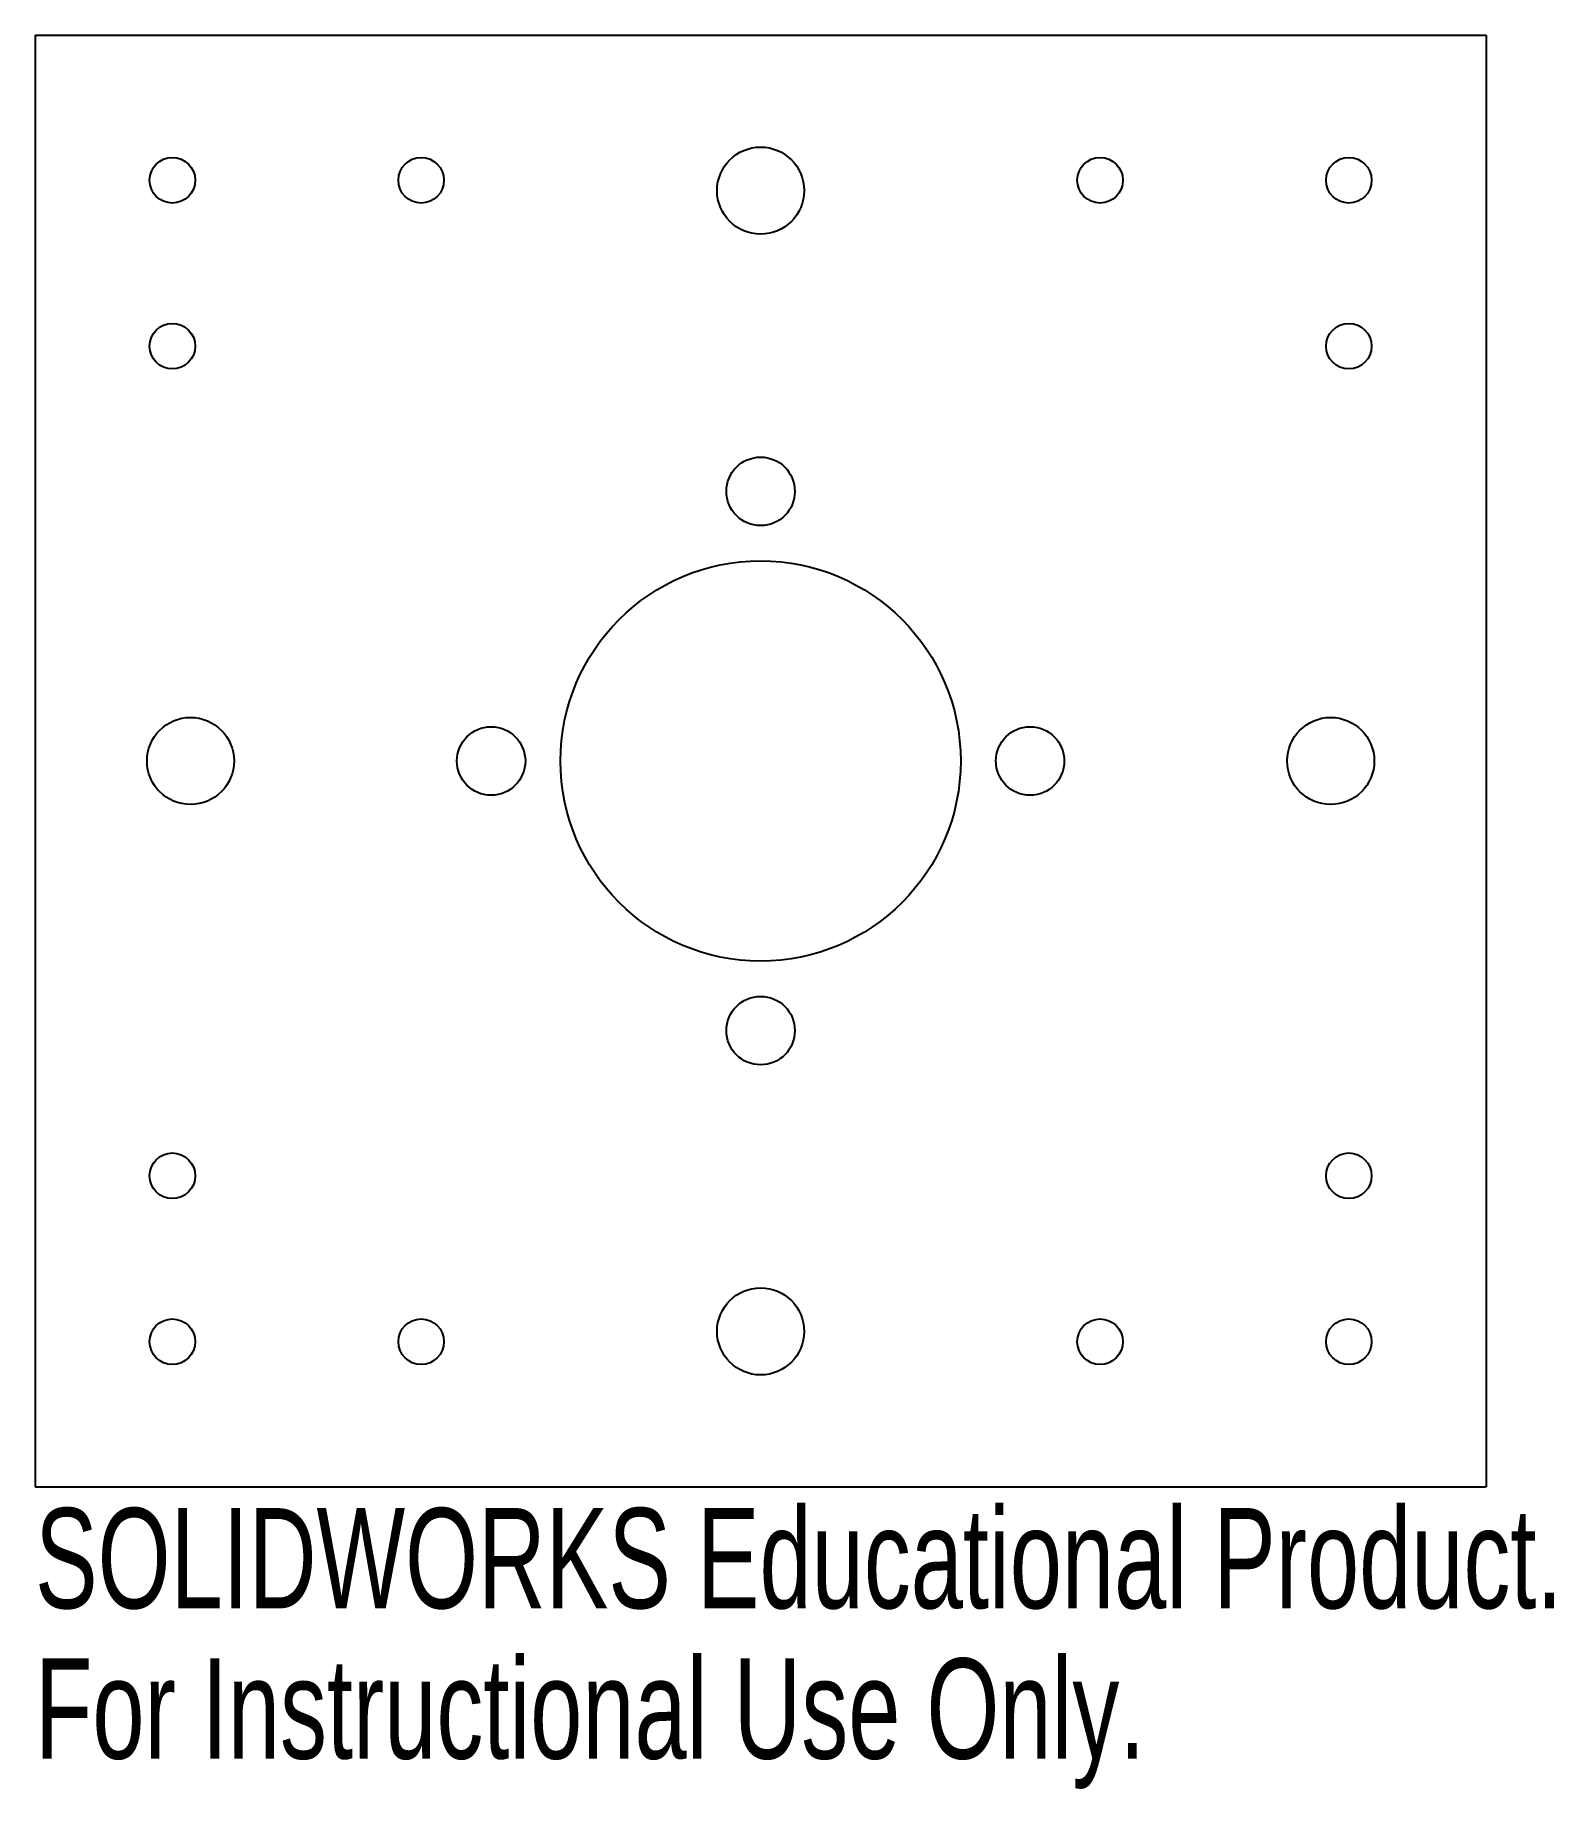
# Model space of a CAD drawing. Header units: millimetres. Extents: x -35 to 38.3, y -49.6 to 35.
import ezdxf

# ---------------------------------------------------------------- set-up
doc = ezdxf.new("R2010")
doc.units = ezdxf.units.MM
doc.styles.add('SLDTEXTSTYLE0', font='TXT', dxfattribs={"width": 0.7})

msp = doc.modelspace()

# ---------------------------------------------------------------- linework, layer by layer
at = {"color": 7, "linetype": 'Continuous', "lineweight": 25}
for p, q in [((-35, 35), (35, 35)), ((-35, 35), (-35, -35)), ((35, 35), (35, -35)), ((-35, -35), (35, -35))]:
    msp.add_line(p, q, dxfattribs=at)
for centre, radius in [((0, 27.5), 2.1), ((-28.375, 28), 1.1), ((-16.375, 28), 1.1), ((16.375, 28), 1.1), ((28.375, 28), 1.1), ((-28.375, 20), 1.1), ((28.375, 20), 1.1), ((0, 13), 1.65), ((0, 0), 9.65), ((-27.5, 0), 2.1), ((27.5, 0), 2.1), ((-13, 0), 1.65), ((13, 0), 1.65), ((0, -13), 1.65), ((-28.375, -20), 1.1), ((28.375, -20), 1.1), ((0, -27.5), 2.1), ((-28.375, -28), 1.1), ((-16.375, -28), 1.1), ((16.375, -28), 1.1), ((28.375, -28), 1.1)]:
    msp.add_circle(centre, radius, dxfattribs=at)

# ---------------------------------------------------------------- texts
at = {"color": 7, "linetype": 'Continuous', "char_height": 4.83362, "attachment_point": 1, "style": 'SLDTEXTSTYLE0'}
for s, insert in [('SOLIDWORKS Educational Product.', (-35, -36.02)), ('For Instructional Use Only.', (-35, -43.27))]:
    msp.add_mtext(s, dxfattribs=dict(at, insert=insert))

doc.saveas('drawing.dxf')
